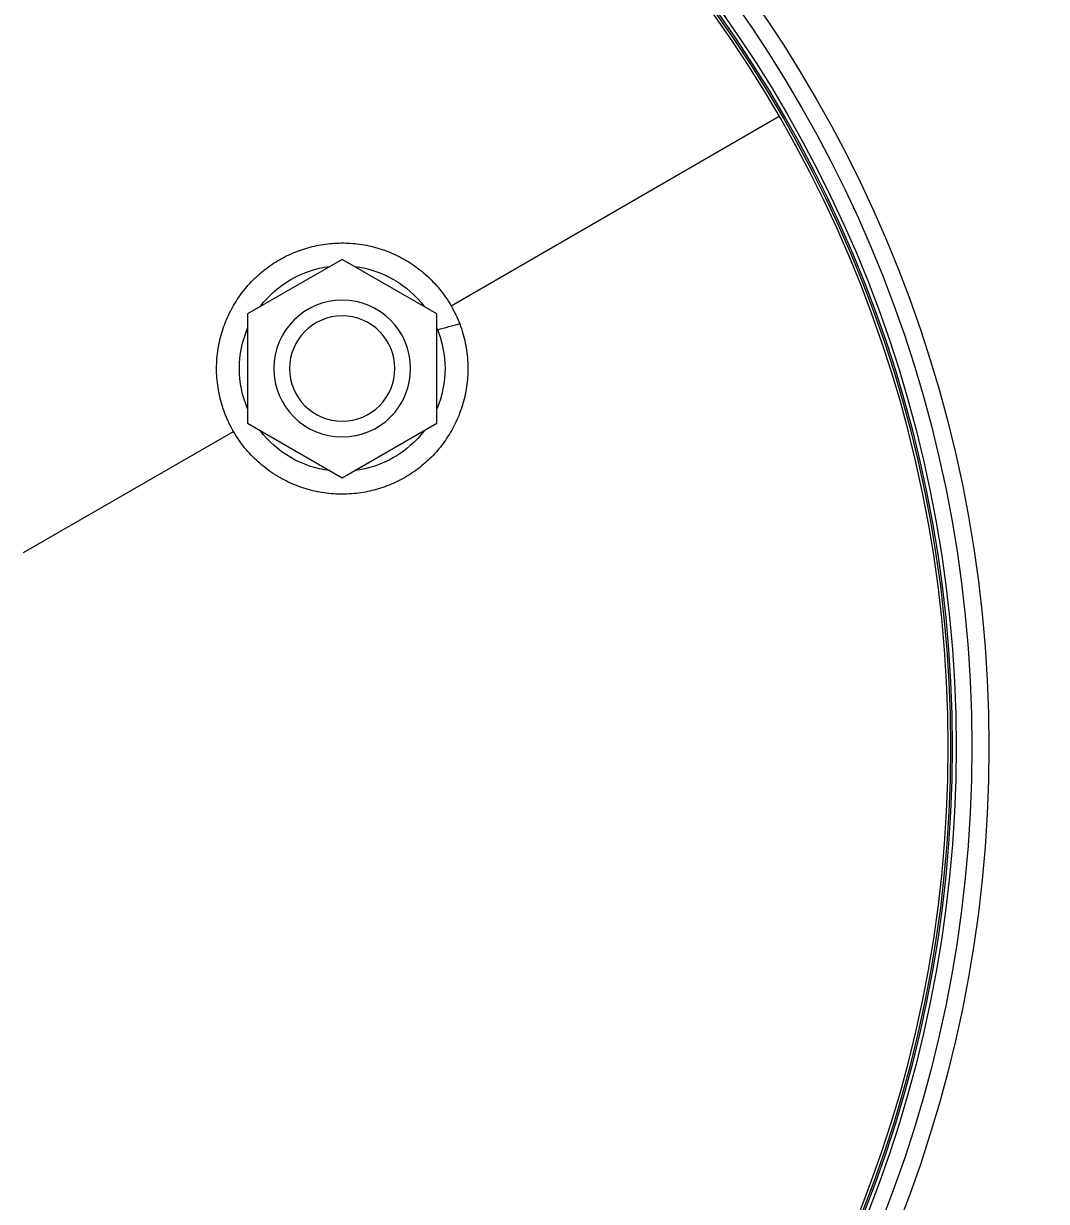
# Model space of a CAD drawing. Header units: millimetres. Extents: x -20146070 to 165023, y -3349561 to 35447.
# Drawn here: x 7230.3 to 7415.7, y -10992.4 to -10778.9 of the extents above; entities that cross this region are included whole.
import ezdxf
from ezdxf import colors
from ezdxf.entities.mleader import LeaderData, LeaderLine
from ezdxf.math import Vec2, Vec3

# ---------------------------------------------------------------- set-up
doc = ezdxf.new("R2010")
doc.units = ezdxf.units.MM
doc.header["$LTSCALE"] = 50
doc.linetypes.add('CONTINOUS', pattern=[0])
for name, color, linetype in [('ASPL- FM200-DEVICES', 8, 'Continuous'), ('M_FIREALAM-_E-', 10, 'Continuous'), ('M_FM 200 Cylinder', 1, 'Continuous')]:
    doc.layers.add(name, color=color, linetype=linetype)
doc.styles.add('RomanS', font='romans__.ttf', dxfattribs={"width": 0.75, "height": 40})

# ---------------------------------------------------------------- blocks, each defined once
blk = doc.blocks.new('180')
at = {"layer": 'ASPL- FM200-DEVICES', "color": 1, "lineweight": 5}
for p, q in [((-38799.25, -130212.37), (-38858.7, -130178.04)), ((-38796.67, -130213.85), (-38779.53, -130203.96)), ((-38779.53, -130203.96), (-38762.39, -130213.85)), ((-38796.67, -130233.65), (-38796.67, -130213.85)), ((-38762.39, -130213.85), (-38762.39, -130233.65)), ((-38779.53, -130243.54), (-38796.67, -130233.65)), ((-38762.39, -130233.65), (-38779.53, -130243.54)), ((-38721.8, -130257.08), (-38759.82, -130235.13))]:
    blk.add_line(p, q, dxfattribs=at)
for centre, radius in [((-38660.78, -130292.31), 229.34), ((-38660.78, -130292.31), 229.02), ((-38660.78, -130292.31), 228.54), ((-38779.53, -130223.75), 12.4), ((-38779.53, -130223.75), 9.54)]:
    blk.add_circle(centre, radius, dxfattribs=at)
for centre, radius, start, end in [((-38660.78, -130292.31), 235.9, 90, 270), ((-38660.78, -130292.31), 232.83, 90, 270), ((-38660.78, -130292.31), 229.97, 90, 270), ((-38779.53, -130223.75), 18.63, 96.962, 143.038), ((-38779.53, -130223.75), 18.63, 36.962, 83.038), ((-38779.53, -130223.75), 18.63, 156.962, 203.038), ((-38779.53, -130223.75), 18.63, 336.962, 23.038), ((-38779.53, -130223.75), 18.63, 216.962, 263.038), ((-38779.53, -130223.75), 18.63, 276.962, 323.038)]:
    blk.add_arc(centre, radius, start, end, dxfattribs=at)
for points, knots in [([(-38759.82, -130235.13), (-38759.22, -130234.1), (-38758.7, -130233.01), (-38758.28, -130231.9), (-38757.85, -130230.78), (-38757.51, -130229.64), (-38757.27, -130228.48), (-38757.02, -130227.32), (-38756.87, -130226.15), (-38756.8, -130224.98), (-38756.74, -130223.81), (-38756.77, -130222.65), (-38756.88, -130221.5), (-38757, -130220.35), (-38757.2, -130219.22), (-38757.48, -130218.11), (-38757.76, -130217.02), (-38758.12, -130215.95), (-38758.56, -130214.91), (-38758.99, -130213.88), (-38759.5, -130212.89), (-38760.07, -130211.94), (-38760.65, -130211), (-38761.29, -130210.1), (-38761.98, -130209.26), (-38762.67, -130208.42), (-38763.43, -130207.63), (-38764.23, -130206.9), (-38765.03, -130206.18), (-38765.88, -130205.51), (-38766.77, -130204.9), (-38767.66, -130204.3), (-38768.6, -130203.76), (-38769.56, -130203.29), (-38770.52, -130202.82), (-38771.53, -130202.42), (-38772.55, -130202.09), (-38773.58, -130201.76), (-38774.63, -130201.5), (-38775.7, -130201.31), (-38776.76, -130201.13), (-38777.86, -130201.02), (-38778.95, -130201), (-38780.04, -130200.97), (-38781.16, -130201.02), (-38782.26, -130201.15), (-38783.35, -130201.28), (-38784.47, -130201.5), (-38785.56, -130201.8), (-38786.64, -130202.1), (-38787.73, -130202.49), (-38788.78, -130202.95), (-38789.83, -130203.42), (-38790.87, -130203.98), (-38791.85, -130204.61), (-38792.84, -130205.24), (-38793.79, -130205.97), (-38794.68, -130206.76), (-38795.57, -130207.55), (-38796.41, -130208.43), (-38797.18, -130209.37), (-38797.94, -130210.31), (-38798.64, -130211.31), (-38799.25, -130212.37), (-38799.25, -130212.37), (-38799.25, -130212.37), (-38799.25, -130212.37)], [0.4768478, 0.4768478, 0.4768478, 0.4768478, 0.5017063, 0.5017063, 0.5017063, 0.5265887, 0.5265887, 0.5265887, 0.5513429, 0.5513429, 0.5513429, 0.5759371, 0.5759371, 0.5759371, 0.6004205, 0.6004205, 0.6004205, 0.624683, 0.624683, 0.624683, 0.6488417, 0.6488417, 0.6488417, 0.6728307, 0.6728307, 0.6728307, 0.6966562, 0.6966562, 0.6966562, 0.7204046, 0.7204046, 0.7204046, 0.7440151, 0.7440151, 0.7440151, 0.7675196, 0.7675196, 0.7675196, 0.7909715, 0.7909715, 0.7909715, 0.8143188, 0.8143188, 0.8143188, 0.8376291, 0.8376291, 0.8376291, 0.8608883, 0.8608883, 0.8608883, 0.8841197, 0.8841197, 0.8841197, 0.9073111, 0.9073111, 0.9073111, 0.9304727, 0.9304727, 0.9304727, 0.9536935, 0.9536935, 0.9536935, 0.9768347, 0.9768347, 0.9768347, 0.9768493, 0.9768493, 0.9768493, 0.9768493]), ([(-38800.81, -130215.66), (-38801.24, -130216.79), (-38801.58, -130217.96), (-38801.82, -130219.13), (-38802.06, -130220.29), (-38802.21, -130221.48), (-38802.27, -130222.65), (-38802.33, -130223.82), (-38802.29, -130225), (-38802.17, -130226.14), (-38802.05, -130227.28), (-38801.84, -130228.41), (-38801.56, -130229.5), (-38801.27, -130230.59), (-38800.9, -130231.67), (-38800.47, -130232.68), (-38800.04, -130233.7), (-38799.52, -130234.69), (-38798.95, -130235.62), (-38798.38, -130236.56), (-38797.74, -130237.45), (-38797.06, -130238.28), (-38796.37, -130239.11), (-38795.61, -130239.9), (-38794.82, -130240.62), (-38794.02, -130241.34), (-38793.17, -130242.01), (-38792.28, -130242.61), (-38791.39, -130243.21), (-38790.45, -130243.75), (-38789.49, -130244.22), (-38788.52, -130244.69), (-38787.51, -130245.1), (-38786.49, -130245.43), (-38785.46, -130245.76), (-38784.39, -130246.02), (-38783.32, -130246.2), (-38782.24, -130246.38), (-38781.14, -130246.48), (-38780.04, -130246.51), (-38778.93, -130246.53), (-38777.81, -130246.48), (-38776.71, -130246.34), (-38775.6, -130246.2), (-38774.48, -130245.98), (-38773.39, -130245.67), (-38772.29, -130245.36), (-38771.21, -130244.97), (-38770.16, -130244.5), (-38769.11, -130244.02), (-38768.08, -130243.46), (-38767.11, -130242.82), (-38766.12, -130242.18), (-38765.19, -130241.46), (-38764.31, -130240.67), (-38763.43, -130239.88), (-38762.6, -130239.01), (-38761.85, -130238.09), (-38761.1, -130237.16), (-38760.42, -130236.17), (-38759.82, -130235.13)], [0, 0, 0, 0, 0.0232174, 0.0232174, 0.0232174, 0.0463681, 0.0463681, 0.0463681, 0.0695448, 0.0695448, 0.0695448, 0.092765, 0.092765, 0.092765, 0.1159851, 0.1159851, 0.1159851, 0.1393018, 0.1393018, 0.1393018, 0.1626421, 0.1626421, 0.1626421, 0.1860564, 0.1860564, 0.1860564, 0.2095953, 0.2095953, 0.2095953, 0.2331963, 0.2331963, 0.2331963, 0.2569201, 0.2569201, 0.2569201, 0.2807989, 0.2807989, 0.2807989, 0.3047782, 0.3047782, 0.3047782, 0.3289518, 0.3289518, 0.3289518, 0.3532548, 0.3532548, 0.3532548, 0.3777337, 0.3777337, 0.3777337, 0.4023553, 0.4023553, 0.4023553, 0.4270997, 0.4270997, 0.4270997, 0.4519887, 0.4519887, 0.4519887, 0.4768478, 0.4768478, 0.4768478, 0.4768478])]:
    blk.add_open_spline(points, degree=3, knots=knots, dxfattribs=at)
for points in [[(-38799.25, -130212.37), (-38799.85, -130213.42), (-38800.38, -130214.53), (-38800.81, -130215.66)], [(-38800.81, -130215.66), (-38799.47, -130216.03), (-38798.14, -130216.4), (-38796.8, -130216.77)]]:
    blk.add_open_spline(points, degree=3, dxfattribs=at)
blk = doc.blocks.new('SMOKE')
at = {"color": 7, "linetype": 'CONTINOUS'}
ml = blk.add_multileader_mtext('Standard', dxfattribs=at)
ml.set_content('{\\fArial|b0|i0|c0|p34;S}', color=7, style='RomanS')
ml.set_leader_properties(color=10)
ml.build(insert=Vec2(0, 0))
ml.multileader.update_dxf_attribs({"dogleg_length": 3.34, "arrow_head_size": 171.11, "scale": 50})
ctx = ml.context
ctx.base_point, ctx.scale, ctx.char_height, ctx.arrow_head_size, ctx.landing_gap_size, ctx.plane_origin = Vec3(10040458.85, 1663039.05), 50, 256.6687, 171.11, 171.11, Vec3(10036247.2, 1658323.42)
notes = []
notes.append((ctx, [(0, (0, 0, 0), (0, 0), (1, 0), 1, [])]))
ctx.mtext.insert, ctx.mtext.flow_direction = Vec3(10040629.96, 1663169.57), 5
for ctx, leaders in notes:
    for number, flags, end, landing, length, lines in leaders:
        leader = LeaderData()
        leader.index, (leader.has_last_leader_line, leader.has_dogleg_vector, leader.attachment_direction) = number, flags
        leader.last_leader_point, leader.dogleg_vector, leader.dogleg_length = Vec3(end), Vec3(landing), length
        for number, points, colour, breaks in lines:
            line = LeaderLine()
            line.index, line.vertices, line.color, line.breaks = number, Vec3.list(points), colors.encode_raw_color(colour), breaks
            leader.lines.append(line)
        ctx.leaders.append(leader)

msp = doc.modelspace()

# ---------------------------------------------------------------- leaders
at = {"layer": 'M_FIREALAM-_E-', "lineweight": 20}
ml = msp.add_multileader_mtext('Standard', dxfattribs=at)
ml.set_content('{\\fArial|b0|i0|c0|p34;\\L\\C7;LEGENDS:}', color=10, style='RomanS')
ml.set_leader_properties(color=12)
ml.build(insert=Vec2(0, 0))
ml.multileader.update_dxf_attribs({"dogleg_length": 9.41, "arrow_head_size": 337.5, "scale": 75})
ctx = ml.context
ctx.base_point, ctx.scale, ctx.char_height, ctx.arrow_head_size, ctx.landing_gap_size, ctx.plane_origin = Vec3(-65728.98, -13081.17), 75, 525, 337.5, 225, Vec3(-66733.41, -15653.38)
notes = []
notes.append((ctx, [(0, (0, 0, 0), (0, 0), (1, 0), 1, [])]))
ctx.mtext.insert, ctx.mtext.width, ctx.mtext.defined_height, ctx.mtext.line_spacing_style, ctx.mtext.flow_direction = Vec3(-65503.98, -12766.17), 2889.8019, 1558.42, 2, 5
ctx.mtext.has_bg_fill, ctx.mtext.bg_color, ctx.mtext.bg_scale_factor, ctx.mtext.bg_transparency, ctx.mtext.use_window_bg_color = 1, -1073741824, 1.5, 0, 1
for ctx, leaders in notes:
    for number, flags, end, landing, length, lines in leaders:
        leader = LeaderData()
        leader.index, (leader.has_last_leader_line, leader.has_dogleg_vector, leader.attachment_direction) = number, flags
        leader.last_leader_point, leader.dogleg_vector, leader.dogleg_length = Vec3(end), Vec3(landing), length
        for number, points, colour, breaks in lines:
            line = LeaderLine()
            line.index, line.vertices, line.color, line.breaks = number, Vec3.list(points), colors.encode_raw_color(colour), breaks
            leader.lines.append(line)
        ctx.leaders.append(leader)

# ---------------------------------------------------------------- next in the draw order: leaders
ml = msp.add_multileader_mtext('Standard', dxfattribs=at)
ml.set_content('{\\fArial|b0|i0|c0|p34;\\L\\C7;LEGENDS:}', color=10, style='RomanS')
ml.set_leader_properties(color=12)
ml.build(insert=Vec2(0, 0))
ml.multileader.update_dxf_attribs({"dogleg_length": 9.41, "arrow_head_size": 337.5, "scale": 75})
ctx = ml.context
ctx.base_point, ctx.scale, ctx.char_height, ctx.arrow_head_size, ctx.landing_gap_size, ctx.plane_origin = Vec3(-52199.98, -12847.17), 75, 525, 337.5, 225, Vec3(-53204.41, -15419.38)
notes = []
notes.append((ctx, [(0, (0, 0, 0), (0, 0), (1, 0), 1, [])]))
ctx.mtext.insert, ctx.mtext.width, ctx.mtext.defined_height, ctx.mtext.line_spacing_style, ctx.mtext.flow_direction = Vec3(-51974.98, -12532.17), 2889.8019, 1558.42, 2, 5
ctx.mtext.has_bg_fill, ctx.mtext.bg_color, ctx.mtext.bg_scale_factor, ctx.mtext.bg_transparency, ctx.mtext.use_window_bg_color = 1, -1073741824, 1.5, 0, 1
for ctx, leaders in notes:
    for number, flags, end, landing, length, lines in leaders:
        leader = LeaderData()
        leader.index, (leader.has_last_leader_line, leader.has_dogleg_vector, leader.attachment_direction) = number, flags
        leader.last_leader_point, leader.dogleg_vector, leader.dogleg_length = Vec3(end), Vec3(landing), length
        for number, points, colour, breaks in lines:
            line = LeaderLine()
            line.index, line.vertices, line.color, line.breaks = number, Vec3.list(points), colors.encode_raw_color(colour), breaks
            leader.lines.append(line)
        ctx.leaders.append(leader)

# ---------------------------------------------------------------- next in the draw order: block references
at = {"layer": 'M_FIREALAM-_E-', "xscale": 1.28, "yscale": 1.28, "zscale": 1.28}
for p in [(-12842896.26, -2136319.15), (-12837356.49, -2137100.4), (-12842882.17, -2139119.15)]:
    msp.add_blockref('SMOKE', p, dxfattribs=at)
at = {"layer": 'M_FM 200 Cylinder', "lineweight": -3, "xscale": -1}
msp.add_blockref('180', (-31491.46, 119382.29), dxfattribs=at)

# ---------------------------------------------------------------- next in the draw order: leaders
at = {"layer": 'M_FIREALAM-_E-', "lineweight": 20}
ml = msp.add_multileader_mtext('Standard', dxfattribs=at)
ml.set_content('{\\fArial|b0|i0|c0|p34;\\L\\C7;LEGENDS:}', color=10, style='RomanS')
ml.set_leader_properties(color=12)
ml.build(insert=Vec2(0, 0))
ml.multileader.update_dxf_attribs({"dogleg_length": 9.41, "arrow_head_size": 337.5, "scale": 75})
ctx = ml.context
ctx.base_point, ctx.scale, ctx.char_height, ctx.arrow_head_size, ctx.landing_gap_size, ctx.plane_origin = Vec3(-164313.36, -12659.21), 75, 525, 337.5, 225, Vec3(-165317.79, -15231.43)
notes = []
notes.append((ctx, [(0, (0, 0, 0), (0, 0), (1, 0), 1, [])]))
ctx.mtext.insert, ctx.mtext.width, ctx.mtext.defined_height, ctx.mtext.line_spacing_style, ctx.mtext.flow_direction = Vec3(-164088.36, -12344.21), 2889.8019, 1558.42, 2, 5
ctx.mtext.has_bg_fill, ctx.mtext.bg_color, ctx.mtext.bg_scale_factor, ctx.mtext.bg_transparency, ctx.mtext.use_window_bg_color = 1, -1073741824, 1.5, 0, 1
for ctx, leaders in notes:
    for number, flags, end, landing, length, lines in leaders:
        leader = LeaderData()
        leader.index, (leader.has_last_leader_line, leader.has_dogleg_vector, leader.attachment_direction) = number, flags
        leader.last_leader_point, leader.dogleg_vector, leader.dogleg_length = Vec3(end), Vec3(landing), length
        for number, points, colour, breaks in lines:
            line = LeaderLine()
            line.index, line.vertices, line.color, line.breaks = number, Vec3.list(points), colors.encode_raw_color(colour), breaks
            leader.lines.append(line)
        ctx.leaders.append(leader)

doc.saveas('drawing.dxf')
